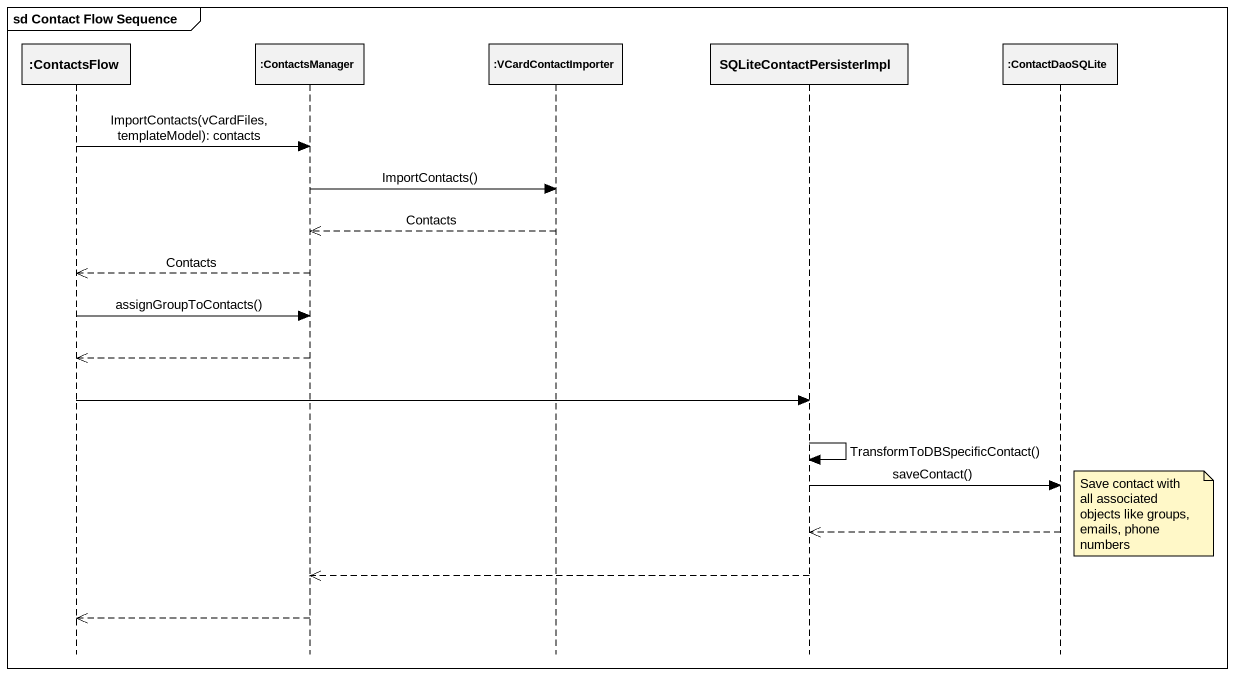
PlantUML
@startuml
mainframe sd Contact Flow Sequence
hide footbox
participant ":ContactsFlow" as ContactsFlow
participant ":ContactsManager" as ContactsManager
participant ":VCardContactImporter" as VCardContactImporter
participant SQLiteContactPersisterImpl
participant ":ContactDaoSQLite" as ContactDaoSQLite

ContactsFlow -> ContactsManager : ImportContacts(vCardFiles, templateModel): contacts
ContactsManager -> VCardContactImporter : ImportContacts()
VCardContactImporter -->> ContactsManager : Contacts
ContactsManager -->> ContactsFlow : Contacts
ContactsFlow -> ContactsManager : assignGroupToContacts()
ContactsManager -->> ContactsFlow
ContactsFlow -> SQLiteContactPersisterImpl
SQLiteContactPersisterImpl -> SQLiteContactPersisterImpl : TransformToDBSpecificContact()
SQLiteContactPersisterImpl -> ContactDaoSQLite : saveContact()
note right of ContactDaoSQLite : Save contact with all associated objects like groups, emails, phone numbers
ContactDaoSQLite -->> SQLiteContactPersisterImpl
SQLiteContactPersisterImpl -->> ContactsManager
ContactsManager -->> ContactsFlow
@enduml
